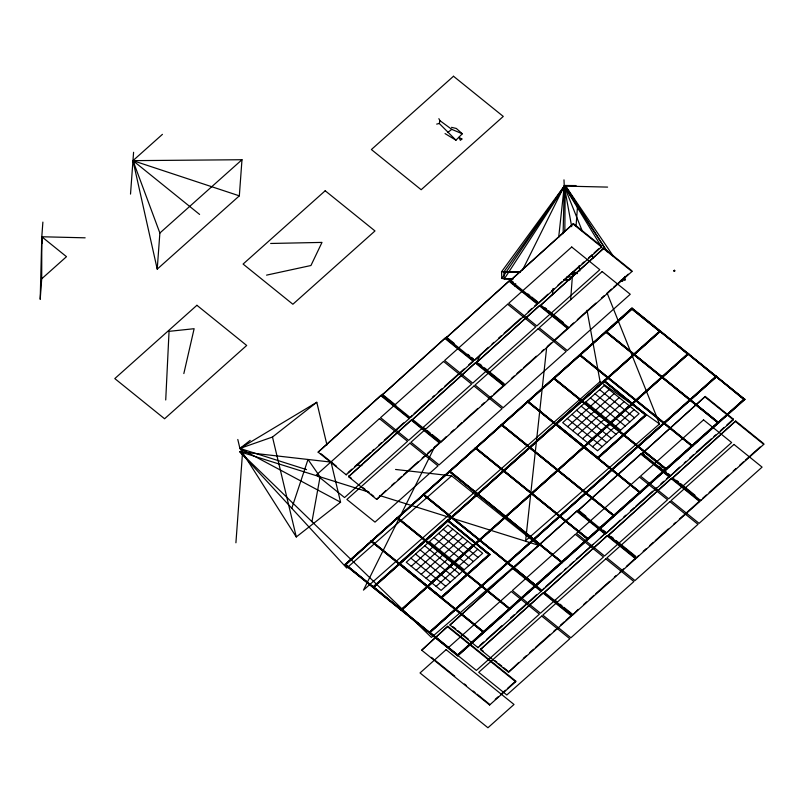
<?xml version="1.0" encoding="UTF-8"?>
<svg xmlns="http://www.w3.org/2000/svg" width="804" height="804" viewBox="0 0 804 804"><rect width="100%" height="100%" fill="white"/><g stroke="black" fill="none" stroke-linecap="round" stroke-linejoin="round"><path stroke-width="1.21" d="M85.144 237.823L41.798 236.758L40.2 299.339L41.707 278.797L41.798 236.758L42.883 222.095M564.83 231.341L565.222 185.493L576.056 185.583M563.112 233.652L564.257 186.086L607.593 187.101M165.724 399.98L169.051 331.348L194.126 328.705L183.835 373.569M130.519 194.096L133.585 152.288M157.222 269.129L132.972 160.649L241.984 159.725L239.331 195.844L157.222 269.129L159.875 233.019L132.972 160.649L162.438 134.348M235.914 542.8L242.788 449.165M318.133 452.139L381.176 395.236L409.276 417.909L409.226 418.582L346.222 474.812L318.133 452.139L381.176 395.236M346.222 474.812L346.273 474.149M348.564 476.702L411.618 419.799L439.718 442.471L439.667 443.145L376.664 499.384L348.564 476.702L411.618 419.799M344.805 564.76L632.014 308.063L744.846 399.477L457.647 655.843L344.805 564.76L632.014 308.063M345.69 564.75L371.358 541.524L345.69 564.75L373.327 587.051L345.71 564.418M382.222 394.935L445.265 338.022L473.365 360.705L473.315 361.368L410.311 417.608L382.222 394.935L445.265 338.022M376.664 499.384L385.98 490.44M398.965 564.167L399.025 563.433L447.627 520.047L490.038 554.629L441.436 598.015L490.058 554.288M410.311 417.608L412.221 415.286M399.859 564.157L399.91 563.423L441.396 597.261L489.144 554.639L447.657 520.801L489.144 554.639M412.653 419.497L475.707 362.594L503.806 385.267L503.756 385.94L440.753 442.18L412.653 419.497L475.707 362.594M421.708 650.205L447.828 626.266L515.726 681.068L515.686 681.742L489.616 705.007L421.708 650.205L447.828 626.266M446.3 337.72L509.354 280.817L537.454 303.5L537.404 304.163L474.4 360.403L446.3 337.72L509.354 280.817M440.753 442.18L446.361 436.542M447.627 520.047L490.038 554.629M449.949 624.999L513.002 568.086L541.102 590.769L541.052 591.432L478.048 647.672L449.949 624.999L513.002 568.086M474.4 360.403L488.35 347.328M476.742 362.292L539.796 305.389L567.895 328.062L567.845 328.736L504.842 384.965L476.742 362.292L539.796 305.389M457.647 655.843L744.866 399.146M457.617 655.089L483.284 631.864L457.617 655.089L430.009 632.446L457.647 654.747M478.048 647.672L478.099 647.009M480.39 649.562L543.444 592.659L571.533 615.331L571.493 616.005L508.49 672.244L480.39 649.562L543.444 592.659M510.389 280.516L573.443 223.612L601.543 246.285L601.492 246.959L538.489 303.198L510.389 280.516L573.443 223.612M504.842 384.965L504.892 384.302M489.616 705.007L489.656 704.344L477.053 694.164M508.49 672.244L518.731 662.476M538.489 303.198L547.805 294.254M540.831 305.088L603.884 248.175L631.974 270.858L631.924 271.521L568.93 327.761L540.831 305.088L603.884 248.175M536.288 585.644L423.457 494.229L542.137 590.468L605.191 533.565L577.091 510.882L514.088 567.121L514.037 567.785L577.091 510.882M542.137 590.468L544.037 588.146M555.383 424.542L555.443 423.808L604.045 380.423L646.456 415.005L597.844 458.391L646.476 414.663M556.278 424.532L556.328 423.798L597.814 457.637L556.298 424.13M544.479 592.357L607.533 535.454L635.622 558.127L635.572 558.8L572.579 615.03L544.479 592.357L607.533 535.454M570.659 299.701L572.679 272.234M576.066 226.045L577.533 206.075M568.93 327.761L568.981 327.097M578.126 510.58L641.18 453.677L669.27 476.35L669.229 477.023L606.226 533.263L578.126 510.58L641.18 453.677M572.579 615.03L578.187 609.402M604.045 380.423L646.456 415.005M606.226 533.263L620.165 520.188M608.568 535.152L671.611 478.239L699.711 500.922L699.661 501.585L636.657 557.825L608.568 535.152L671.611 478.239M632.024 309.158L659.662 331.459L632.024 309.158L606.387 332.042L632.055 308.816M642.215 453.376L705.259 396.472L733.359 419.145L733.308 419.819L670.315 476.048L642.215 453.376L705.259 396.472M645.562 415.015L604.075 381.176L645.562 415.015L597.814 457.637M636.657 557.825L638.567 555.504M673.913 270.978L674.365 270.265L674.797 270.968L673.913 270.978L674.365 270.265M674.375 271.35L674.827 270.636M670.315 476.048L679.621 467.114M672.657 477.938L735.7 421.035L763.8 443.718L763.75 444.381L700.746 500.621L672.657 477.938L735.7 421.035M700.746 500.621L700.797 499.947M743.951 399.487L716.344 376.855L743.951 399.487L718.314 422.381L743.981 399.156M546.71 347.147L525.615 540.67L659.521 423.929L607.221 293.349M552.418 294.706L553.102 288.465M558.679 237.27L564.257 186.086L607.291 251.712M311.962 521.665L320.072 476.852L308.002 459.476L291.782 508.279M451.536 127.344L456.35 128.469L462.3 133.776L455.958 140.197L439.285 123.464L439.959 120.67L438.863 118.67M434.853 446.461L363.458 590.116L600.085 381.639L587.01 310.304M476.129 363.408L480.591 354.423M514.61 285.963L515.726 283.722M522.419 270.255L564.257 186.086L602.94 249.24M512.922 279.109L504.198 279.048L565.222 185.493L613.502 256.416M513.032 278.787L501.827 278.516L564.257 186.086L582.468 231.552M504.198 279.048L503.897 271.903L565.222 185.493L607.07 251.652M501.827 278.516L501.535 271.792L564.257 186.086L571.694 226.668M41.707 278.797L66.491 256.677L41.798 236.758L42.17 243.059M159.875 233.019L241.984 159.725M348.132 472.491L351.83 469.184M354.614 466.702L370.363 452.642M372.222 450.994L374.071 449.335M378.704 445.205L381.478 442.723M384.262 440.24L403.719 422.874M414.07 413.628L428.894 400.402M432.602 397.096L434.451 395.437M438.16 392.131L441.868 388.824M444.642 386.342L464.099 368.976M468.732 364.835L473.365 360.705M492.058 344.022L493.907 342.363M498.54 338.233L501.314 335.75M504.098 333.268L520.771 318.384M528.188 311.761L531.896 308.455M534.67 305.972L537.454 303.5M551.504 290.947L554.288 288.465M557.996 285.159L561.705 281.852M563.554 280.194L580.227 265.31M582.086 263.652L583.935 262.003M588.568 257.863L591.352 255.381M594.126 252.908L598.759 248.768M391.538 485.485L394.322 483.003M398.02 479.697L401.729 476.38M403.588 474.732L418.412 461.496M422.11 458.19L423.969 456.531M427.668 453.225L431.376 449.918M434.16 447.436L439.718 442.471M450.994 432.411L453.778 429.929M457.476 426.622L462.109 422.482M463.968 420.834L477.857 408.422M481.566 405.115L484.35 402.633M488.048 399.327L491.757 396.02M493.616 394.362L503.806 385.267M511.374 378.513L514.158 376.031M516.932 373.548L521.565 369.418M523.424 367.76L536.389 356.182M541.946 351.217L543.805 349.569M547.504 346.253L551.212 342.946M553.996 340.464L567.895 328.062M570.83 325.439L573.614 322.957M577.312 319.65L595.844 303.108M601.402 298.143L604.186 295.661M606.96 293.189L611.593 289.048M613.452 287.4L628.276 274.164M373.357 587.262L660.114 331.288M411.256 566.287L452.813 529.203M567.674 426.663L609.221 389.578M416.241 570.307L457.788 533.213M572.649 430.683L614.206 393.588M421.216 574.317L462.762 537.233M577.624 434.693L619.18 397.608M426.19 578.337L467.737 541.243M582.609 438.713L624.155 401.628M431.165 582.347L472.712 545.263M587.583 442.723L629.13 405.638M401.457 609.945L688.214 353.961M436.14 586.367L477.687 549.283M592.558 446.743L634.105 409.658M441.426 596.92L489.174 554.298M597.844 457.295L645.592 414.673M441.426 597.462L489.606 554.458L447.627 520.59M597.844 457.848L646.024 414.844L604.045 380.965M429.547 632.617L716.314 376.644M448.28 647.733L511.284 591.503L539.384 614.176L476.38 670.415L345.258 564.589L632.024 308.605L744.414 399.317L457.647 655.29M479.948 645.351L483.656 642.044M486.44 639.562L502.188 625.502M510.53 618.055L514.228 614.748M517.012 612.266L536.469 594.9M545.896 586.488L560.72 573.262M564.418 569.946L566.277 568.297M569.976 564.991L573.684 561.674M576.468 559.202L593.141 544.308M600.558 537.695L605.191 533.565M623.874 516.882L625.733 515.223M630.366 511.093L634.065 507.776M635.924 506.128L652.597 491.244M654.446 489.586L656.305 487.927M660.938 483.797L663.712 481.315M666.496 478.832L669.27 476.35M684.254 462.973L686.113 461.325M689.812 458.019L693.52 454.712M696.304 452.23L711.128 438.994M713.902 436.512L715.761 434.863M720.394 430.723L724.092 427.416M726.876 424.934L733.359 419.145M523.364 658.335L526.138 655.853M529.846 652.546L533.554 649.24M535.404 647.592L550.227 634.356M553.936 631.05L555.785 629.391M560.418 625.261L564.127 621.954M565.976 620.296L571.533 615.331M583.744 604.437L586.518 601.955M589.302 599.482L593.935 595.342M595.784 593.694L609.683 581.282M614.316 577.151L616.165 575.493M619.874 572.187L623.582 568.88M626.356 566.398L635.622 558.127M643.2 551.373L645.974 548.891M649.682 545.574L653.391 542.268M655.24 540.62L668.214 529.042M673.772 524.077L675.621 522.419M679.33 519.113L683.963 514.982M685.812 513.324L699.711 500.922M702.656 498.299L706.354 494.993M709.138 492.51L728.595 475.144M733.228 471.003L736.002 468.521M739.71 465.214L743.419 461.908M745.268 460.25L760.092 447.024M495.244 699.349L498.038 696.857M500.832 694.365L505.485 690.214M507.354 688.546L515.726 681.068M368.905 492.148L239.723 451.677L431.416 637.401L538.77 545.363L451.657 475.857L346.755 568.046L239.723 451.677L331.972 462.21M331.007 461.988L340.584 502.209L296.284 536.961L239.924 448.441L250.185 440.401M237.793 439.476L239.924 448.441L272.486 437.024L316.786 402.271L326.947 444.924M447.768 132.459L451.778 129.364L462.3 133.776M340.584 502.209L239.924 448.441L316.786 402.271M436.693 124.107L439.285 123.464M266.556 275.139L310.947 265.511L321.992 242.406L270.657 243.471M570.478 274.335L575.393 274.033M566.689 277.048L572.89 276.817M503.897 271.903L520.087 272.033M572.388 272.445L577.372 272.486M563.986 279.521L570.207 279.571M621.271 279.973L625.009 280.003L624.849 276.435M501.535 271.792L520.218 272.224M571.262 273.43L577.493 273.571M564.086 279.983L569.061 280.104M620.115 281.299L622.608 281.36L622.507 279.109M356.906 465.054L361.9 465.616M395.558 469.456L451.657 475.857M379.679 495.525L538.77 545.363M239.924 448.441L306.535 469.616M239.331 195.844L132.972 160.649L199.603 214.427M455.958 140.197L445.054 133.585M439.959 120.67L451.778 129.364M600.085 381.639L659.521 423.929M573.393 224.276L601.492 246.959M603.834 248.848L631.924 271.521M631.994 308.404L744.846 399.477M705.219 397.136L733.308 419.819M735.65 421.708L763.75 444.381M605.955 331.881L718.344 422.592M510.439 279.852L513.344 282.194M527.876 293.922L529.816 295.49M531.756 297.048L538.539 302.525M544.75 307.54L546.69 309.108M548.629 310.676L563.162 322.404M509.304 281.49L537.404 304.163M539.745 306.053L567.845 328.736M599.633 389.679L634.467 417.789M595.02 393.799L629.844 421.909M590.397 397.92L625.231 426.03M585.784 402.04L620.618 430.15M553.815 378.423L666.204 469.134M642.265 452.702L644.205 454.27M659.702 466.782L661.642 468.35M663.581 469.908L666.486 472.26M668.425 473.817L670.355 475.385M676.576 480.4L678.516 481.968M680.455 483.526L694.988 495.254M641.13 454.34L669.229 477.023M671.561 478.913L699.661 501.585M581.171 406.161L615.995 434.271M576.548 410.281L611.382 438.401M571.935 414.412L606.769 442.522M567.322 418.532L602.146 446.642M527.746 401.688L640.135 492.4M446.351 337.057L454.099 343.308M467.667 354.262L469.606 355.82M471.546 357.388L473.486 358.946M479.697 363.971L481.636 365.529M484.541 367.88L486.48 369.438M488.42 371.006L503.917 383.518M445.215 338.695L473.315 361.368M475.656 363.257L503.756 385.94M501.676 424.964L614.065 515.676M578.176 509.917L585.925 516.168M599.493 527.112L601.432 528.68M603.362 530.248L606.276 532.59M611.522 536.831L613.462 538.389M616.366 540.74L618.306 542.298M620.236 543.866L635.743 556.378M577.041 511.555L605.141 534.228M607.482 536.117L635.572 558.8M475.606 448.23L587.995 538.941M382.262 394.261L395.829 405.206M423.366 427.426L425.296 428.994M427.236 430.562L430.14 432.904M432.08 434.472L440.803 441.507M381.126 395.9L409.226 418.582M411.568 420.472L439.667 443.145M449.536 471.506L561.926 562.207M555.182 600.286L557.122 601.854M560.026 604.196L561.966 605.764M563.905 607.332L572.629 614.367M423.467 494.772L535.856 585.483M512.952 568.76L541.052 591.432M543.393 593.322L571.493 616.005M443.215 529.303L478.048 557.413M438.602 533.424L473.425 561.534M433.989 537.544L468.812 565.654M321.087 453.818L336.585 466.33M348.614 476.038L351.529 478.38M363.147 487.767L365.086 489.334M367.026 490.892L368.966 492.46M370.905 494.018L373.81 496.369M429.366 541.665L464.199 569.775M424.753 545.785L459.576 573.895M420.13 549.906L454.963 578.016M415.517 554.026L450.351 582.136M410.904 558.147L445.728 586.257M399.025 563.433L441.456 597.673M452.903 626.678L455.818 629.019M457.747 630.587L468.41 639.18M480.44 648.898L483.345 651.24M494.973 660.627L496.912 662.184M498.852 663.752L501.756 666.094M503.696 667.662L508.54 671.571M447.778 626.939L515.686 681.742M344.826 564.428L457.677 655.501M431.457 657.37L433.396 658.928M435.336 660.496L454.742 676.154M464.441 683.983L466.38 685.551M473.174 691.028L475.114 692.596M623.683 277.903L625.009 280.003M591.804 254.868L593.211 258.365M272.486 437.024L296.284 536.961M578.9 266.023L579.805 270.948M565.222 185.493L565.292 187.151M563.986 179.845L564.328 187.644M370.895 541.152L483.717 632.567L370.895 541.152M371.327 540.77L484.149 632.185L371.327 540.77M371.78 541.142L397.427 518.258L371.78 541.142M372.925 587.101L660.114 330.745L372.925 587.101M373.388 587.473L660.576 331.117L373.388 587.473M373.81 587.091L401.427 609.733L373.81 587.091M396.965 517.887L509.786 609.301L396.965 517.887M397.397 517.505L510.218 608.919L397.397 517.505M397.849 517.876L423.497 494.983L397.849 517.876M401.025 609.774L688.214 353.418L401.025 609.774M401.477 610.146L688.676 353.79L401.477 610.146M401.91 609.764L429.517 632.406L401.91 609.764M423.035 494.611L535.856 586.026L423.035 494.611M423.919 494.601L449.567 471.717L423.919 494.601M429.115 632.457L716.314 376.101L429.115 632.457M429.577 632.828L716.766 376.473L429.577 632.828M449.104 471.345L561.926 562.76L449.104 471.345M449.526 470.963L562.358 562.378L449.526 470.963M449.989 471.335L475.636 448.441L449.989 471.335M475.174 448.069L587.995 539.484L475.174 448.069M475.596 447.687L588.427 539.102L475.596 447.687M476.058 448.059L501.706 425.175L476.058 448.059M483.717 631.482L509.354 608.588L483.717 631.482M501.244 424.803L614.065 516.218L501.244 424.803M501.666 424.422L614.497 515.836L501.666 424.422M502.128 424.793L527.776 401.899L502.128 424.793M509.786 608.206L535.424 585.322L509.786 608.206M527.313 401.528L640.135 492.942L527.313 401.528M527.736 401.146L640.567 492.561L527.736 401.146M528.198 401.518L553.845 378.634L528.198 401.518M535.856 584.94L561.494 562.046L535.856 584.94M553.383 378.262L666.204 469.677L553.383 378.262M553.805 377.88L666.637 469.295L553.805 377.88M554.268 378.252L579.915 355.358L554.268 378.252M561.926 561.664L587.563 538.78L561.926 561.664M579.453 354.986L692.274 446.401L579.453 354.986M579.875 354.604L692.706 446.019L579.875 354.604M580.337 354.976L605.985 332.092L580.337 354.976M587.985 538.399L613.633 515.505L587.985 538.399M605.523 331.72L718.344 423.135L605.523 331.72M605.945 331.338L718.776 422.753L605.945 331.338M614.055 515.123L639.703 492.239L614.055 515.123M640.125 491.857L665.772 468.963L640.125 491.857M660.144 331.499L687.762 354.132L660.144 331.499M666.194 468.581L691.842 445.697L666.194 468.581M688.244 354.172L715.861 376.815L688.244 354.172M692.264 445.315L717.912 422.422L692.264 445.315M196.91 305.289L114.801 378.583L164.579 418.763L246.687 345.469L196.91 305.289M325.198 190.769L243.089 264.064L292.877 304.244L374.986 230.949L325.198 190.769M453.496 76.249L371.388 149.544L421.165 189.724L503.274 116.429L453.496 76.249M379.458 418.643L316.464 474.873L344.554 497.555L407.558 441.316L379.458 418.643M443.547 361.428L380.543 417.668L408.643 440.351L471.646 384.111L443.547 361.428M507.636 304.224L444.632 360.463L472.732 383.136L535.735 326.906L507.636 304.224M571.724 247.019L508.721 303.259L536.821 325.932L599.824 269.692L571.724 247.019M409.899 443.205L346.896 499.445L374.996 522.118L437.999 465.888L409.899 443.205M473.988 386L410.985 442.24L439.084 464.913L502.088 408.673L473.988 386M538.077 328.796L475.074 385.026L503.173 407.708L566.167 351.469L538.077 328.796M602.166 271.581L539.162 327.821L567.262 350.504L630.256 294.264L602.166 271.581M447.838 525.183L406.281 562.267L441.115 590.387L482.661 553.293L447.838 525.183M604.246 385.558L562.699 422.653L597.533 450.763L639.079 413.668L604.246 385.558M446.109 649.672L420.04 672.948L487.938 727.751L514.007 704.475L446.109 649.672M575.373 534.288L512.369 590.528L540.469 613.201L603.472 556.971L575.373 534.288M639.461 477.084L576.458 533.323L604.558 555.996L667.551 499.756L639.461 477.084M703.54 419.879L640.547 476.119L668.637 498.792L731.64 442.552L703.54 419.879M541.725 616.065L478.722 672.305L506.821 694.978L569.815 638.738L541.725 616.065M605.804 558.86L542.811 615.1L570.9 637.773L633.904 581.533L605.804 558.86M669.893 501.656L606.899 557.886L634.989 580.568L697.993 524.329L669.893 501.656M733.982 444.441L670.978 500.681L699.078 523.354L762.081 467.124L733.982 444.441M461.898 139.002L460.37 140.328L458.973 137.373L461.898 139.002"/></g></svg>
